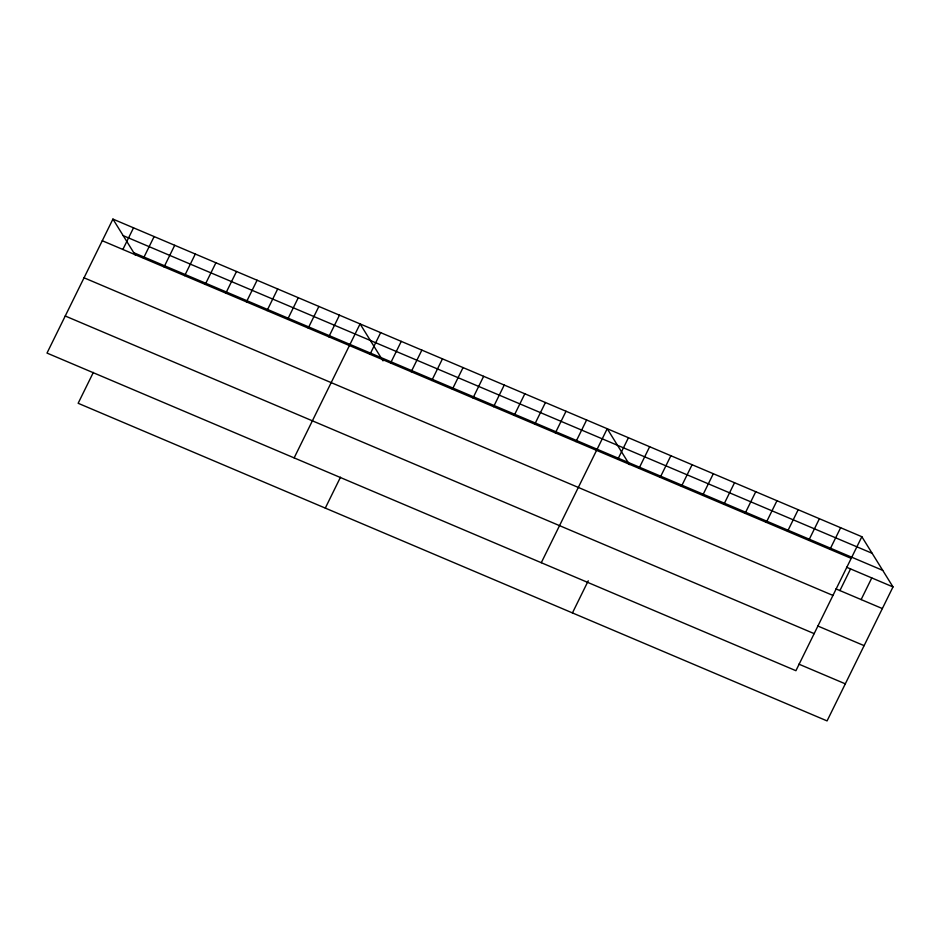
<?xml version="1.0" encoding="UTF-8"?>
<svg xmlns="http://www.w3.org/2000/svg" width="940" height="940" viewBox="0 0 940 940"><rect width="100%" height="100%" fill="white"/><g stroke="black" fill="none" stroke-linecap="round" stroke-linejoin="round"><path stroke-width="1.41" d="M112.929 219.091L47 353.076L795.922 670.702L861.851 536.716L112.929 219.091L135.172 254.94M122.87 249.464L133.527 227.821M143.468 258.206L154.125 236.563M93.354 372.393L78.149 403.284L827.071 720.909L893 586.924L861.851 536.716M164.065 266.937L174.711 245.293M184.663 275.667L195.309 254.023M205.249 284.409L215.906 262.765M225.847 293.139L236.504 271.495M246.445 301.881L257.102 280.226M267.042 310.611L277.688 288.968M287.64 319.341L298.286 297.698M308.226 328.084L318.883 306.44M328.824 336.814L339.481 315.17M294.149 457.886L360.079 323.901L383.003 360.866M370.019 354.286L380.665 332.643M390.617 363.016L401.262 341.373M325.287 508.105L340.491 477.203M411.203 371.758L421.86 350.115M431.801 380.488L442.458 358.845M452.399 389.219L463.056 367.575M472.996 397.961L483.642 376.317M493.594 406.691L504.24 385.048M514.192 415.433L524.837 393.778M534.778 424.163L545.435 402.52M555.376 432.894L566.033 411.25M575.973 441.636L586.619 419.992M541.287 562.707L607.216 428.722L629.459 464.572M617.792 459.366L628.437 437.723M639.012 468.367L649.658 446.723M572.437 612.915L588.252 580.791M660.221 477.367L670.878 455.724M681.441 486.368L692.099 464.724M702.662 495.368L713.319 473.725M723.882 504.369L734.539 482.714M745.103 513.369L755.76 491.714M766.323 522.358L776.969 500.714M787.544 531.359L798.189 509.715M808.764 540.359L819.41 518.716M829.985 549.36L840.63 527.716M839.914 590.579L850.559 568.923M861.134 599.579L871.78 577.924M123.211 235.658L872.132 553.284M133.797 252.731L882.719 570.357M102.272 240.734L851.205 558.36M846.587 567.243L893 586.924M835.93 588.887L882.355 608.568M84.036 277.805L832.957 595.431M817.694 625.958L864.107 645.639M65.236 316.005L814.169 633.63M798.894 664.157L845.318 683.838"/></g></svg>
